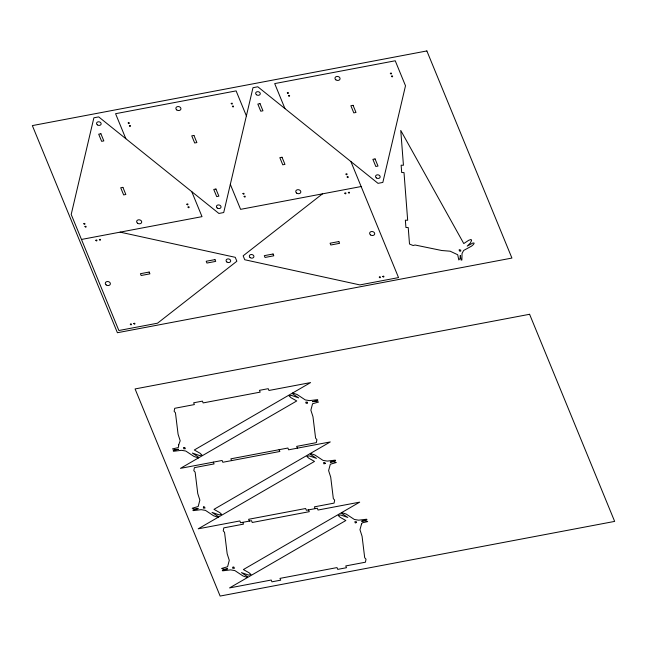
<?xml version="1.0" encoding="UTF-8"?>
<svg xmlns="http://www.w3.org/2000/svg" width="647" height="647" viewBox="0 0 647 647"><rect width="100%" height="100%" fill="white"/><g stroke="black" fill="none" stroke-linecap="round" stroke-linejoin="round"><path stroke-width="0.97" d="M322.481 193.849L243.143 255.816L244.752 259.746L359.878 284.915L398.536 277.595L350.876 161.54M81.473 239.455L202.018 216.648L191.755 191.649M361.139 186.538L240.595 209.345L230.324 184.346M120.124 232.144L235.249 257.312L236.867 261.234L157.52 323.201L118.87 330.52L71.202 214.456L93.872 117.803L98.692 116.889L218.896 213.453L223.716 212.54L252.993 87.693L257.813 86.787L378.018 183.344L382.838 182.43L405.499 85.776L395.236 60.778L274.692 83.592L284.955 108.591M246.378 115.886L236.115 90.887L115.57 113.702L125.833 138.693M297.394 448.153L296.658 446.373L316.351 442.645L316.901 439.612L315.599 438.181L312.97 416.708L310.867 410.166L312.55 403.76L318.575 402.038L316.092 401.286L312.517 401.674L317.847 400.275L317.596 399.66L309.517 400.622L305.255 399.911L297.086 394.492L292.573 393.028L292.743 393.942L298.696 397.889L291.433 395.39L289.152 395.996L291.013 397.711L296.755 400.954L180.464 468.355L222.107 460.478L222.835 462.265L279.86 451.477L279.124 449.689M315.138 508.623L314.41 506.844L334.095 503.115L334.645 500.082L333.342 498.651L330.714 477.179L328.611 470.636L330.302 464.231L336.319 462.508L333.836 461.756L330.261 462.144L335.591 460.745L335.34 460.13L327.261 461.093L322.999 460.381L314.83 454.962L310.325 453.498L310.487 454.412L316.44 458.359L309.185 455.86L306.896 456.467L308.765 458.181L314.499 461.424L198.208 528.825L239.851 520.948L240.587 522.736L251.521 520.689L252.249 522.477L309.274 511.688L308.538 509.901M231.602 460.607L230.874 458.82L287.891 448.031L288.627 449.819L330.269 441.933L213.979 509.343L219.713 512.586L221.581 514.292L219.293 514.899L212.038 512.4L217.99 516.355L218.152 517.268L213.639 515.796L205.479 510.386L201.217 509.666L193.138 510.629L192.887 510.022L198.217 508.615L194.642 509.011L192.159 508.251L198.176 506.536L199.866 500.131L197.764 493.58L195.127 472.108L193.825 470.676L194.383 467.652L214.068 463.923L213.34 462.136M249.354 521.07L248.618 519.29L305.635 508.502L306.371 510.281L317.305 508.243L318.041 510.03L359.683 502.145L243.393 569.554L249.127 572.797L250.996 574.504L248.707 575.11L241.452 572.611L247.405 576.566L247.566 577.48L243.054 576.008L234.893 570.597L230.631 569.878L222.552 570.84L222.301 570.233L227.631 568.826L224.056 569.223L221.573 568.462L227.59 566.748L229.281 560.342L227.178 553.792L224.549 532.327L223.239 530.888L223.797 527.863L243.482 524.135L242.754 522.347M178.709 444.861L178.491 447.19L177.876 447.684L172.474 448.905L174.957 449.665L178.532 449.269L173.202 450.676L173.453 451.282L181.532 450.32L185.794 451.04L193.954 456.45L198.467 457.922L198.305 457.008L192.353 453.054L199.608 455.553L201.896 454.946L200.028 453.24L194.294 449.997L310.584 382.587L268.942 390.473L268.206 388.685L259.439 390.343L260.175 392.131L203.15 402.919L202.422 401.132L193.655 402.79L194.383 404.577L174.698 408.306L174.14 411.33L175.45 412.762L178.079 434.234L180.181 440.785L178.709 444.861M361.511 524.102L359.967 529.723L362.069 536.266L364.698 557.738L366 559.17L365.45 562.203L345.757 565.931L346.493 567.71L337.726 569.376L336.99 567.589L279.973 578.378L280.701 580.165L271.934 581.823L271.206 580.036L229.564 587.913L345.846 520.511L340.112 517.268L338.252 515.554L340.532 514.947L347.795 517.446L341.842 513.5L341.673 512.586L346.185 514.058L354.354 519.468L358.616 520.18L366.695 519.217L366.946 519.832L361.616 521.231L365.191 520.843L367.674 521.595L362.263 522.825L361.511 524.102M471.509 240.603L470.361 243.029L467.199 246.127L473.022 242.932L474.17 243.126L473.547 244.42L471.623 246.086L463.632 250.47L462.047 253.503L461.877 260.054L461.085 260.037L460.26 255.444L460.138 258.331L458.796 259.973L457.704 254.74L450.15 251.198L441.788 250.518L415.083 245.019L413.118 245.52L409.502 244.032L408.233 227.574L405.928 227.509L405.362 220.182L407.667 220.247L404.003 172.587L401.69 172.523L401.132 165.195L403.437 165.26L400.76 130.451L463.778 243.563L468.703 240.288L471.113 239.455L471.509 240.603M83.835 223.708C84.862 225.884 85.784 222.228 83.835 223.708M85.008 226.563C86.035 228.747 86.957 225.083 85.008 226.563M95.845 240.296C96.864 242.471 97.794 238.816 95.845 240.296M99.355 239.633C100.374 241.808 101.304 238.153 99.355 239.633M128.203 122.946C129.222 125.13 130.152 121.466 128.203 122.946M129.376 125.809C130.395 127.985 131.325 124.321 129.376 125.809M130.306 324.212C131.333 326.395 132.255 322.732 130.306 324.212M133.816 323.549C134.835 325.732 135.765 322.069 133.816 323.549M186.854 204.217C187.873 206.393 188.795 202.737 186.854 204.217M188.026 207.072C189.045 209.256 189.975 205.592 188.026 207.072M231.214 103.455C232.233 105.639 233.163 101.975 231.214 103.455M232.386 106.318C233.405 108.494 234.335 104.83 232.386 106.318M242.957 193.599C243.984 195.782 244.906 192.119 242.957 193.599M244.129 196.453C245.156 198.637 246.078 194.973 244.129 196.453M287.325 92.844C288.344 95.02 289.274 91.356 287.325 92.844M288.497 95.699C289.516 97.875 290.446 94.219 288.497 95.699M345.975 174.108C346.994 176.283 347.916 172.628 345.975 174.108M344.827 193.186C345.854 195.362 346.776 191.698 344.827 193.186M347.148 176.963C348.167 179.146 349.097 175.483 347.148 176.963M348.337 192.515C349.356 194.698 350.286 191.035 348.337 192.515M390.335 73.346C391.354 75.529 392.284 71.866 390.335 73.346M391.508 76.209C392.527 78.384 393.457 74.72 391.508 76.209M379.296 277.102C380.315 279.278 381.237 275.622 379.296 277.102M382.798 276.439C383.817 278.614 384.747 274.959 382.798 276.439M459.2 249.968L459.532 251.125L460.729 251.157L460.721 250.009L459.2 249.968M183.885 447.595L183.635 448.775L185.333 448.719L184.848 447.546L183.885 447.595M203.57 506.941L203.32 508.121L205.018 508.065L204.533 506.892L203.57 506.941M307.487 402.96L306.193 403.404L305.707 402.224L307.107 402.03L307.487 402.96M232.985 567.152L232.734 568.333L234.432 568.276L233.947 567.104L232.985 567.152M325.239 463.43L323.937 463.875L323.46 462.694L324.851 462.5L325.239 463.43M356.586 522.517L355.292 522.962L354.807 521.781L356.206 521.587L356.586 522.517M426.866 50.943L32.35 125.599L117.406 332.72L511.923 258.064L426.866 50.943M100.9 133.767L98.708 134.18L101.636 141.321L103.827 140.909L100.9 133.767M260.021 103.657L257.829 104.07L260.757 111.211L262.949 110.799L260.021 103.657M193.938 135.433L191.747 135.846L194.682 142.987L196.874 142.575L193.938 135.433M353.06 105.324L350.868 105.736L353.804 112.877L355.996 112.465L353.06 105.324M122.906 187.355L120.714 187.767L123.65 194.917L125.841 194.496L122.906 187.355M282.027 157.245L279.836 157.666L282.771 164.807L284.963 164.387L282.027 157.245M215.944 189.021L213.753 189.442L216.688 196.583L218.88 196.162L215.944 189.021M375.066 158.919L372.874 159.332L375.81 166.473L378.002 166.061L375.066 158.919M149.182 272.055L140.415 273.713L141.151 275.501L149.918 273.843L149.182 272.055M214.974 259.609L206.207 261.267L206.935 263.054L215.702 261.388L214.974 259.609M273.066 254.004L264.3 255.662L265.035 257.449L273.802 255.791L273.066 254.004M338.85 241.557L330.083 243.215L330.819 244.995L339.586 243.337L338.85 241.557M529.594 314.28L135.077 388.936L220.134 596.057L614.65 521.401L529.594 314.28M226.854 261.978A2.329 1.812 11 0 0 230.647 261.259A2.329 1.812 11 0 0 227.655 258.937A2.329 1.812 11 0 0 226.854 261.978M106.157 284.915A2.564 1.99 11 0 0 110.33 284.122A2.564 1.99 11 0 0 107.03 281.566A2.564 1.99 11 0 0 106.157 284.915M256.438 94.737A2.329 1.812 11 0 0 260.231 94.025A2.329 1.812 11 0 0 257.239 91.704A2.329 1.812 11 0 0 256.438 94.737M296.617 193.073A2.564 1.99 11 0 0 300.79 192.28A2.564 1.99 11 0 0 297.491 189.725A2.564 1.99 11 0 0 296.617 193.073M250.09 257.579A2.329 1.812 11 0 0 253.883 256.859A2.329 1.812 11 0 0 250.882 254.546A2.329 1.812 11 0 0 250.09 257.579M370.48 234.893A2.564 1.99 11 0 0 374.653 234.109A2.564 1.99 11 0 0 371.362 231.553A2.564 1.99 11 0 0 370.48 234.893M376.328 177.893A2.329 1.812 11 0 0 380.121 177.173A2.329 1.812 11 0 0 377.128 174.852A2.329 1.812 11 0 0 376.328 177.893M335.842 79.816A2.564 1.99 11 0 0 340.023 79.023A2.564 1.99 11 0 0 336.723 76.467A2.564 1.99 11 0 0 335.842 79.816M97.317 124.847A2.329 1.812 11 0 0 101.11 124.135A2.329 1.812 11 0 0 98.118 121.814A2.329 1.812 11 0 0 97.317 124.847M137.496 223.175A2.564 1.99 11 0 0 141.669 222.39A2.564 1.99 11 0 0 138.369 219.834A2.564 1.99 11 0 0 137.496 223.175M217.206 208.002A2.329 1.812 11 0 0 220.999 207.283A2.329 1.812 11 0 0 218.007 204.962A2.329 1.812 11 0 0 217.206 208.002M176.728 109.917A2.564 1.99 11 0 0 180.901 109.133A2.564 1.99 11 0 0 177.601 106.577A2.564 1.99 11 0 0 176.728 109.917"/></g></svg>
